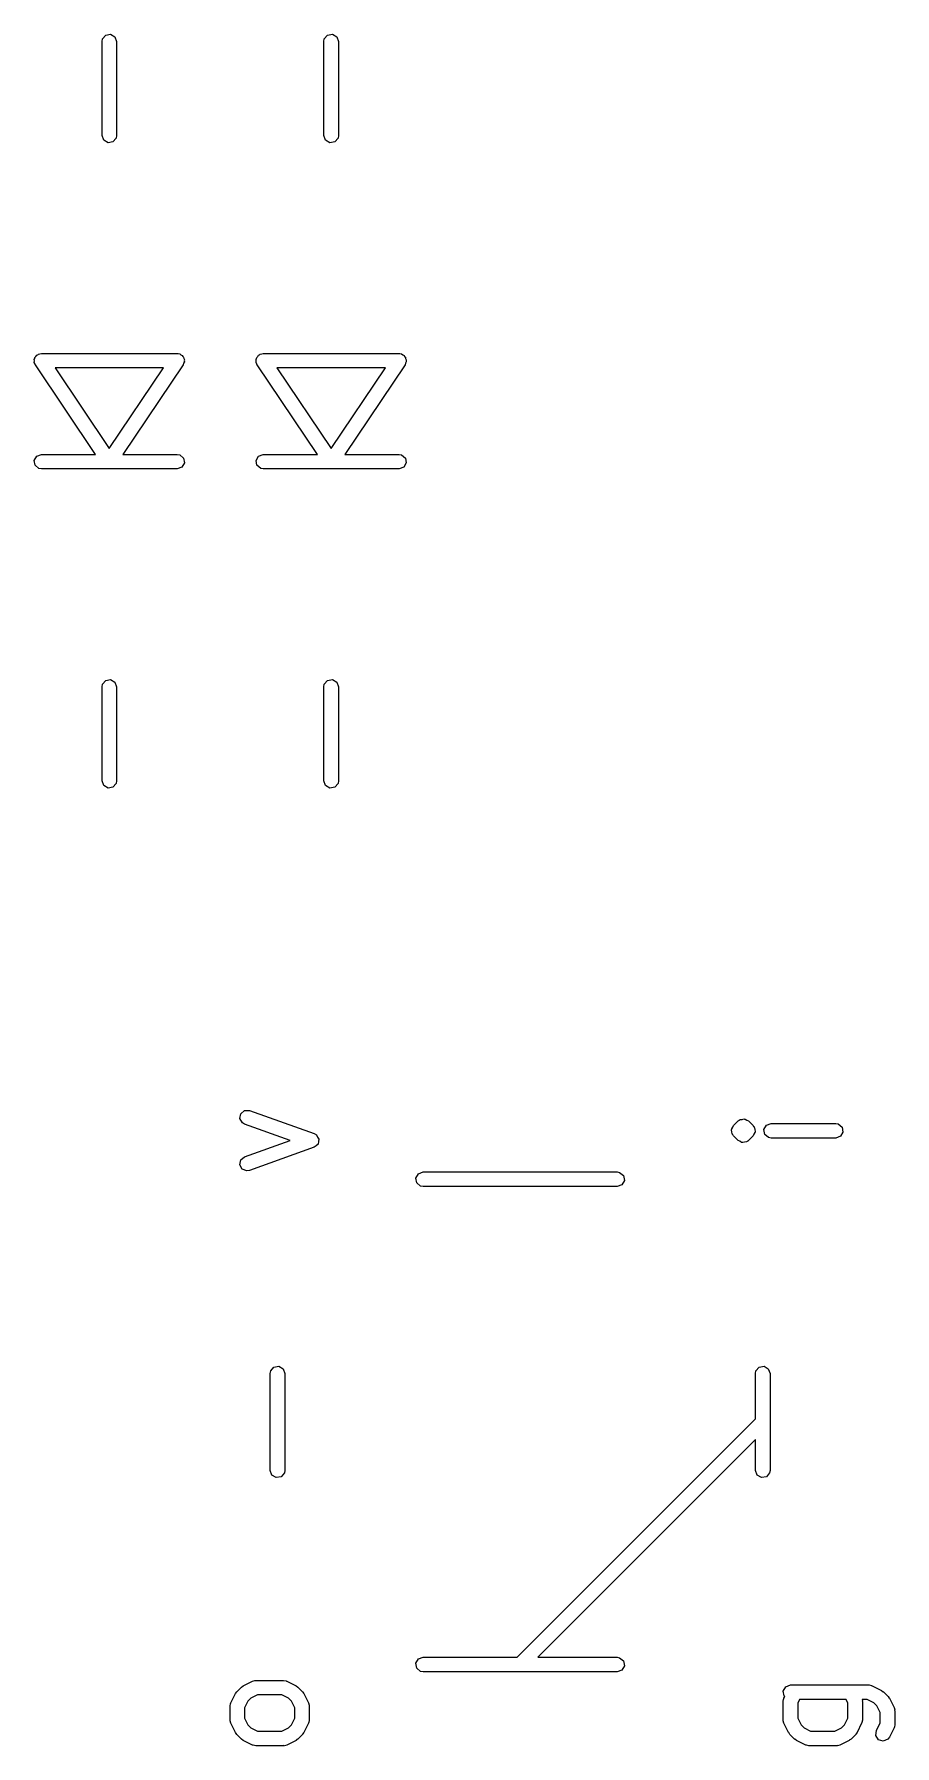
# Model space of a CAD drawing. Extents: x 0 to 132, y -20 to 105.
# Drawn here: x 35.4 to 44.27, y -0.12 to 17.52 of the extents above; entities that cross this region are included whole.
import ezdxf

# ---------------------------------------------------------------- set-up
doc = ezdxf.new("R2010")
doc.units = 0
doc.layers.add('BLACK', color=7, linetype='CONTINUOUS')

msp = doc.modelspace()

# ---------------------------------------------------------------- linework, layer by layer
at = {"layer": 'BLACK', "linetype": 'CONTINUOUS'}
for p, q in [((36.103, 17.4455), (36.1075, 17.4712)), ((36.1075, 17.4712), (36.1405, 17.5105)), ((36.1405, 17.5105), (36.191, 17.5194)), ((36.191, 17.5194), (36.2355, 17.4937)), ((36.2355, 17.4937), (36.253, 17.4455)), ((38.389, 17.4455), (38.3935, 17.4712)), ((38.3935, 17.4712), (38.4265, 17.5105)), ((38.4265, 17.5105), (38.477, 17.5194)), ((38.477, 17.5194), (38.5215, 17.4937)), ((38.5215, 17.4937), (38.539, 17.4455)), ((36.103, 16.4755), (36.103, 17.4455)), ((36.253, 17.4455), (36.253, 16.4755)), ((38.389, 16.4755), (38.389, 17.4455)), ((38.539, 17.4455), (38.539, 16.4755)), ((36.1205, 16.4273), (36.103, 16.4755)), ((36.165, 16.4016), (36.1205, 16.4273)), ((36.2155, 16.4105), (36.165, 16.4016)), ((36.2485, 16.4498), (36.2155, 16.4105)), ((36.253, 16.4755), (36.2485, 16.4498)), ((38.4065, 16.4273), (38.389, 16.4755)), ((38.451, 16.4016), (38.4065, 16.4273)), ((38.5015, 16.4105), (38.451, 16.4016)), ((38.5345, 16.4498), (38.5015, 16.4105)), ((38.539, 16.4755), (38.5345, 16.4498)), ((35.4041, 14.1685), (35.4095, 14.1778)), ((35.4069, 14.153), (35.4041, 14.1685)), ((35.4052, 14.1374), (35.4069, 14.153)), ((35.4125, 14.1209), (35.4052, 14.1374)), ((35.4095, 14.1778), (35.4106, 14.1884)), ((35.4106, 14.1884), (35.4219, 14.1993)), ((35.413, 14.118), (35.4125, 14.1209)), ((35.4143, 14.1169), (35.413, 14.118)), ((35.4158, 14.1136), (35.4143, 14.1169)), ((36.0371, 13.1905), (35.4158, 14.1136)), ((35.4219, 14.1993), (35.4298, 14.213)), ((35.4298, 14.213), (35.4399, 14.2166)), ((35.4399, 14.2166), (35.4476, 14.224)), ((35.4476, 14.224), (35.4632, 14.2251)), ((35.4632, 14.2251), (35.478, 14.2305)), ((35.478, 14.2305), (36.878, 14.2305)), ((36.9402, 14.1136), (36.3189, 13.1905)), ((36.878, 14.2305), (36.8816, 14.2299)), ((36.8816, 14.2299), (36.8832, 14.2303)), ((36.8832, 14.2303), (36.8859, 14.2291)), ((36.8859, 14.2291), (36.9037, 14.226)), ((36.9037, 14.226), (36.9157, 14.2159)), ((36.9157, 14.2159), (36.93, 14.2095)), ((36.93, 14.2095), (36.9347, 14.1999)), ((36.9347, 14.1999), (36.943, 14.193)), ((36.944, 14.1289), (36.9402, 14.1136)), ((36.943, 14.193), (36.9457, 14.1775)), ((36.9519, 14.1425), (36.944, 14.1289)), ((36.9457, 14.1775), (36.9526, 14.1634)), ((36.9526, 14.1634), (36.95, 14.153)), ((36.95, 14.153), (36.9519, 14.1425)), ((37.6901, 14.1685), (37.6955, 14.1778)), ((37.6929, 14.153), (37.6901, 14.1685)), ((37.6912, 14.1374), (37.6929, 14.153)), ((37.6985, 14.1209), (37.6912, 14.1374)), ((37.6955, 14.1778), (37.6966, 14.1884)), ((37.6966, 14.1884), (37.7079, 14.1993)), ((37.699, 14.118), (37.6985, 14.1209)), ((37.7003, 14.1169), (37.699, 14.118)), ((37.7018, 14.1136), (37.7003, 14.1169)), ((38.3231, 13.1905), (37.7018, 14.1136)), ((37.7079, 14.1993), (37.7158, 14.213)), ((37.7158, 14.213), (37.7259, 14.2166)), ((37.7259, 14.2166), (37.7336, 14.224)), ((37.7336, 14.224), (37.7492, 14.2251)), ((37.7492, 14.2251), (37.764, 14.2305)), ((37.764, 14.2305), (39.164, 14.2305)), ((39.2262, 14.1136), (38.6049, 13.1905)), ((39.164, 14.2305), (39.1676, 14.2299)), ((39.1676, 14.2299), (39.1692, 14.2303)), ((39.1692, 14.2303), (39.1719, 14.2291)), ((39.1719, 14.2291), (39.1897, 14.226)), ((39.1897, 14.226), (39.2017, 14.2159)), ((39.2017, 14.2159), (39.216, 14.2095)), ((39.216, 14.2095), (39.2207, 14.1999)), ((39.2207, 14.1999), (39.229, 14.193)), ((39.23, 14.1289), (39.2262, 14.1136)), ((39.229, 14.193), (39.2317, 14.1775)), ((39.2379, 14.1425), (39.23, 14.1289)), ((39.2317, 14.1775), (39.2386, 14.1634)), ((39.2386, 14.1634), (39.236, 14.153)), ((39.236, 14.153), (39.2379, 14.1425)), ((35.6189, 14.0805), (36.178, 13.2498)), ((36.7371, 14.0805), (35.6189, 14.0805)), ((36.178, 13.2498), (36.7371, 14.0805)), ((37.9049, 14.0805), (38.464, 13.2498)), ((39.0231, 14.0805), (37.9049, 14.0805)), ((38.464, 13.2498), (39.0231, 14.0805)), ((35.4041, 13.1285), (35.4298, 13.173)), ((35.413, 13.078), (35.4041, 13.1285)), ((35.4523, 13.045), (35.413, 13.078)), ((35.4298, 13.173), (35.478, 13.1905)), ((35.478, 13.1905), (36.0371, 13.1905)), ((36.3189, 13.1905), (36.878, 13.1905)), ((36.878, 13.1905), (36.9037, 13.186)), ((36.9262, 13.058), (36.878, 13.0405)), ((36.9037, 13.186), (36.943, 13.153)), ((36.9519, 13.1025), (36.9262, 13.058)), ((36.943, 13.153), (36.9519, 13.1025)), ((37.6901, 13.1285), (37.7158, 13.173)), ((37.699, 13.078), (37.6901, 13.1285)), ((37.7383, 13.045), (37.699, 13.078)), ((37.7158, 13.173), (37.764, 13.1905)), ((37.764, 13.1905), (38.3231, 13.1905)), ((38.6049, 13.1905), (39.164, 13.1905)), ((39.164, 13.1905), (39.1897, 13.186)), ((39.2122, 13.058), (39.164, 13.0405)), ((39.1897, 13.186), (39.229, 13.153)), ((39.2379, 13.1025), (39.2122, 13.058)), ((39.229, 13.153), (39.2379, 13.1025)), ((35.478, 13.0405), (35.4523, 13.045)), ((36.878, 13.0405), (35.478, 13.0405)), ((37.764, 13.0405), (37.7383, 13.045)), ((39.164, 13.0405), (37.764, 13.0405)), ((36.103, 10.7955), (36.1075, 10.8212)), ((36.103, 9.8255), (36.103, 10.7955)), ((36.1075, 10.8212), (36.1405, 10.8605)), ((36.1405, 10.8605), (36.191, 10.8694)), ((36.191, 10.8694), (36.2355, 10.8437)), ((36.2355, 10.8437), (36.253, 10.7955)), ((36.253, 10.7955), (36.253, 9.8255)), ((38.389, 10.7955), (38.3935, 10.8212)), ((38.389, 9.8255), (38.389, 10.7955)), ((38.3935, 10.8212), (38.4265, 10.8605)), ((38.4265, 10.8605), (38.477, 10.8694)), ((38.477, 10.8694), (38.5215, 10.8437)), ((38.5215, 10.8437), (38.539, 10.7955)), ((38.539, 10.7955), (38.539, 9.8255)), ((36.1205, 9.77729), (36.103, 9.8255)), ((36.165, 9.75164), (36.1205, 9.77729)), ((36.2155, 9.76055), (36.165, 9.75164)), ((36.2485, 9.79985), (36.2155, 9.76055)), ((36.253, 9.8255), (36.2485, 9.79985)), ((38.4065, 9.77729), (38.389, 9.8255)), ((38.451, 9.75164), (38.4065, 9.77729)), ((38.5015, 9.76055), (38.451, 9.75164)), ((38.5345, 9.79985), (38.5015, 9.76055)), ((38.539, 9.8255), (38.5345, 9.79985)), ((37.5233, 6.34613), (37.5319, 6.3967)), ((37.5319, 6.3967), (37.571, 6.42992)), ((37.571, 6.42992), (37.6223, 6.43023)), ((37.6223, 6.43023), (38.2889, 6.19213)), ((37.5492, 6.30185), (37.5233, 6.34613)), ((37.5718, 6.28897), (37.5492, 6.30185)), ((38.0407, 6.1215), (37.5718, 6.28897)), ((38.2889, 6.19213), (38.3116, 6.17924)), ((38.3116, 6.17924), (38.3118, 6.17883)), ((38.3118, 6.17883), (38.3123, 6.17866)), ((38.3123, 6.17866), (38.3247, 6.15678)), ((42.589, 6.22804), (42.5904, 6.23114)), ((42.594, 6.20922), (42.589, 6.22804)), ((42.5899, 6.23452), (42.5916, 6.2375)), ((42.5904, 6.23114), (42.5899, 6.23452)), ((42.5913, 6.24091), (42.6024, 6.25687)), ((42.5916, 6.2375), (42.5913, 6.24091)), ((42.5957, 6.1898), (42.594, 6.20922)), ((42.5984, 6.18599), (42.5957, 6.1898)), ((42.5988, 6.184), (42.5984, 6.18599)), ((42.6013, 6.18188), (42.5988, 6.184)), ((42.6014, 6.1817), (42.6013, 6.18188)), ((42.6023, 6.17848), (42.6014, 6.1817)), ((42.605, 6.17657), (42.6023, 6.17848)), ((42.6024, 6.25687), (42.6107, 6.27453)), ((42.6107, 6.16847), (42.605, 6.17657)), ((42.6107, 6.27453), (42.6583, 6.32215)), ((42.6583, 6.32215), (42.6664, 6.32783)), ((42.6664, 6.32783), (42.6683, 6.33056)), ((42.6683, 6.33056), (42.6715, 6.33142)), ((42.6715, 6.33142), (42.6796, 6.33709)), ((42.6796, 6.33709), (42.699, 6.33879)), ((42.699, 6.33879), (42.7179, 6.34383)), ((42.7179, 6.34383), (42.724, 6.34097)), ((42.724, 6.34097), (42.7307, 6.34156)), ((42.7307, 6.34156), (42.7467, 6.33039)), ((42.7467, 6.33039), (42.7644, 6.32215)), ((42.7644, 6.32215), (42.812, 6.27453)), ((42.812, 6.27453), (42.8177, 6.26643)), ((42.8202, 6.18612), (42.812, 6.16847)), ((42.8177, 6.26643), (42.8204, 6.26452)), ((42.8314, 6.20209), (42.8202, 6.18612)), ((42.8204, 6.26452), (42.8212, 6.2613)), ((42.8212, 6.2613), (42.8214, 6.26112)), ((42.8214, 6.26112), (42.8239, 6.259)), ((42.8239, 6.259), (42.8243, 6.25701)), ((42.8243, 6.25701), (42.8269, 6.2532)), ((42.8269, 6.2532), (42.8286, 6.23378)), ((42.8286, 6.23378), (42.8337, 6.21496)), ((42.8328, 6.20848), (42.8311, 6.2055)), ((42.8311, 6.2055), (42.8314, 6.20209)), ((42.8337, 6.21496), (42.8322, 6.21186)), ((42.8322, 6.21186), (42.8328, 6.20848)), ((42.9232, 6.23452), (42.9488, 6.27895)), ((42.9321, 6.184), (42.9232, 6.23452)), ((42.9714, 6.15102), (42.9321, 6.184)), ((42.9488, 6.27895), (42.997, 6.2965)), ((42.997, 6.2965), (43.6637, 6.2965)), ((43.6637, 6.2965), (43.6894, 6.29198)), ((43.6894, 6.29198), (43.7287, 6.259)), ((43.7376, 6.20848), (43.7119, 6.16405)), ((43.7287, 6.259), (43.7376, 6.20848)), ((37.5718, 5.95403), (38.0407, 6.1215)), ((38.2889, 6.05087), (37.6223, 5.81277)), ((38.2893, 6.05118), (38.2889, 6.05087)), ((38.2898, 6.05118), (38.2893, 6.05118)), ((38.309, 6.06752), (38.2898, 6.05118)), ((38.3284, 6.08361), (38.309, 6.06752)), ((38.3247, 6.15678), (38.3375, 6.13497)), ((38.3285, 6.08408), (38.3284, 6.08361)), ((38.3289, 6.08439), (38.3285, 6.08408)), ((38.3331, 6.10926), (38.3289, 6.08439)), ((38.3377, 6.13408), (38.3331, 6.10926)), ((38.3375, 6.13497), (38.3374, 6.13449)), ((38.3374, 6.13449), (38.3377, 6.13408)), ((42.6583, 6.12085), (42.6107, 6.16847)), ((42.676, 6.11261), (42.6583, 6.12085)), ((42.6919, 6.10144), (42.676, 6.11261)), ((42.6987, 6.10203), (42.6919, 6.10144)), ((42.7048, 6.09917), (42.6987, 6.10203)), ((42.7236, 6.10421), (42.7048, 6.09917)), ((42.743, 6.10591), (42.7236, 6.10421)), ((42.7511, 6.11158), (42.743, 6.10591)), ((42.7544, 6.11245), (42.7511, 6.11158)), ((42.7563, 6.11517), (42.7544, 6.11245)), ((42.7644, 6.12085), (42.7563, 6.11517)), ((42.812, 6.16847), (42.7644, 6.12085)), ((42.997, 6.1465), (42.9714, 6.15102)), ((43.6637, 6.1465), (42.997, 6.1465)), ((43.7119, 6.16405), (43.6637, 6.1465)), ((37.5231, 5.87083), (37.5323, 5.9213)), ((37.5485, 5.82624), (37.5231, 5.87083)), ((37.5323, 5.9213), (37.5718, 5.95403)), ((37.5966, 5.80841), (37.5485, 5.82624)), ((37.6223, 5.81277), (37.5966, 5.80841)), ((39.3375, 5.73452), (39.3631, 5.77895)), ((39.3464, 5.684), (39.3375, 5.73452)), ((39.3857, 5.65102), (39.3464, 5.684)), ((39.3631, 5.77895), (39.4113, 5.7965)), ((39.4113, 5.6465), (39.3857, 5.65102)), ((39.4113, 5.7965), (41.4113, 5.7965)), ((41.4113, 5.6465), (39.4113, 5.6465)), ((41.4113, 5.7965), (41.437, 5.79198)), ((41.4595, 5.66405), (41.4113, 5.6465)), ((41.437, 5.79198), (41.4763, 5.759)), ((41.4852, 5.70848), (41.4595, 5.66405)), ((41.4763, 5.759), (41.4852, 5.70848)), ((37.8363, 3.7215), (37.8409, 3.74715)), ((37.8363, 2.7215), (37.8363, 3.7215)), ((37.8409, 3.74715), (37.8738, 3.78645)), ((37.8738, 3.78645), (37.9244, 3.79536)), ((37.9244, 3.79536), (37.9688, 3.76971)), ((37.9688, 3.76971), (37.9863, 3.7215)), ((37.9863, 3.7215), (37.9863, 2.7215)), ((42.8363, 3.7215), (42.8409, 3.74715)), ((42.8363, 3.25257), (42.8363, 3.7215)), ((42.8409, 3.74715), (42.8738, 3.78645)), ((42.8738, 3.78645), (42.9244, 3.79536)), ((42.9244, 3.79536), (42.9688, 3.76971)), ((42.9688, 3.76971), (42.9863, 3.7215)), ((42.9863, 3.7215), (42.9863, 2.7215)), ((40.3803, 0.7965), (42.8363, 3.25257)), ((42.8363, 3.04043), (40.5924, 0.7965)), ((42.8363, 2.7215), (42.8363, 3.04043)), ((37.8539, 2.67329), (37.8363, 2.7215)), ((37.8983, 2.64764), (37.8539, 2.67329)), ((37.9488, 2.65655), (37.8983, 2.64764)), ((37.9818, 2.69585), (37.9488, 2.65655)), ((37.9863, 2.7215), (37.9818, 2.69585)), ((42.8539, 2.67329), (42.8363, 2.7215)), ((42.8983, 2.64764), (42.8539, 2.67329)), ((42.9488, 2.65655), (42.8983, 2.64764)), ((42.9818, 2.69585), (42.9488, 2.65655)), ((42.9863, 2.7215), (42.9818, 2.69585)), ((39.3375, 0.734524), (39.3631, 0.778953)), ((39.3464, 0.684), (39.3375, 0.734524)), ((39.3631, 0.778953), (39.4113, 0.7965)), ((39.4113, 0.7965), (40.3803, 0.7965)), ((40.5924, 0.7965), (41.4113, 0.7965)), ((41.4113, 0.7965), (41.437, 0.791977)), ((41.437, 0.791977), (41.4763, 0.759)), ((41.4852, 0.708476), (41.4595, 0.664047)), ((41.4763, 0.759), (41.4852, 0.708476)), ((37.5587, 0.502868), (37.654, 0.550486)), ((37.654, 0.550486), (37.6789, 0.557913)), ((37.6789, 0.557913), (37.6833, 0.556871)), ((37.6833, 0.556871), (37.6875, 0.558405)), ((37.6875, 0.558405), (37.9732, 0.558405)), ((37.9732, 0.558405), (37.9989, 0.553882)), ((37.9989, 0.553882), (38.0023, 0.551)), ((38.0023, 0.551), (38.0068, 0.550487)), ((38.0068, 0.550487), (38.102, 0.502868)), ((39.3857, 0.651023), (39.3464, 0.684)), ((39.4113, 0.6465), (39.3857, 0.651023)), ((41.4113, 0.6465), (39.4113, 0.6465)), ((41.4595, 0.664047), (41.4113, 0.6465)), ((37.43, 0.32647), (37.4776, 0.421707)), ((37.4776, 0.421707), (37.4909, 0.439712)), ((37.4909, 0.439712), (37.4916, 0.4412)), ((37.4916, 0.4412), (37.5393, 0.488818)), ((37.5393, 0.488818), (37.5576, 0.50168)), ((37.5576, 0.50168), (37.5587, 0.502868)), ((37.6367, 0.374146), (37.6063, 0.343739)), ((37.7052, 0.408405), (37.6367, 0.374146)), ((37.9555, 0.408405), (37.7052, 0.408405)), ((38.024, 0.374148), (37.9555, 0.408405)), ((38.0545, 0.343742), (38.024, 0.374148)), ((38.102, 0.502868), (38.12, 0.489513)), ((38.12, 0.489513), (38.1215, 0.488819)), ((38.1215, 0.488819), (38.1691, 0.4412)), ((38.1691, 0.4412), (38.182, 0.422833)), ((38.182, 0.422833), (38.1832, 0.421708)), ((38.1832, 0.421708), (38.2308, 0.326471)), ((43.122, 0.340548), (43.1266, 0.3662)), ((43.1232, 0.44881), (43.1488, 0.493239)), ((43.1321, 0.398286), (43.1232, 0.44881)), ((43.1266, 0.3662), (43.1295, 0.369634)), ((43.1295, 0.369634), (43.13, 0.374089)), ((43.13, 0.374089), (43.1391, 0.392393)), ((43.1391, 0.392393), (43.1321, 0.398286)), ((43.1488, 0.493239), (43.197, 0.510786)), ((43.197, 0.510786), (44.0066, 0.510786)), ((43.291, 0.360786), (43.272, 0.322843)), ((43.7697, 0.360786), (43.291, 0.360786)), ((43.7887, 0.322844), (43.7697, 0.360786)), ((43.9889, 0.360786), (43.9348, 0.360786)), ((43.9348, 0.360786), (43.9382, 0.349123)), ((44.0574, 0.326529), (43.9889, 0.360786)), ((44.0066, 0.510786), (44.0322, 0.506263)), ((44.0322, 0.506263), (44.0357, 0.503381)), ((44.0357, 0.503381), (44.0401, 0.502868)), ((44.0401, 0.502868), (44.1353, 0.455249)), ((44.1353, 0.455249), (44.1534, 0.441894)), ((44.1534, 0.441894), (44.1548, 0.4412)), ((44.1548, 0.4412), (44.2025, 0.393581)), ((44.2025, 0.393581), (44.2153, 0.375214)), ((44.2153, 0.375214), (44.2165, 0.374089)), ((44.2165, 0.374089), (44.2641, 0.278852)), ((37.422, 0.292929), (37.4266, 0.318581)), ((37.422, 0.150072), (37.422, 0.292929)), ((37.4266, 0.318581), (37.4295, 0.322015)), ((37.4295, 0.322015), (37.43, 0.32647)), ((37.6063, 0.343739), (37.572, 0.275224)), ((37.572, 0.275224), (37.572, 0.167777)), ((38.0887, 0.275225), (38.0545, 0.343742)), ((38.0887, 0.167778), (38.0887, 0.275225)), ((38.2308, 0.326471), (38.2382, 0.301504)), ((38.2382, 0.301504), (38.2372, 0.297143)), ((38.2372, 0.297143), (38.2387, 0.292929)), ((38.2387, 0.292929), (38.2387, 0.150072)), ((43.122, 0.150072), (43.122, 0.340548)), ((43.272, 0.322843), (43.272, 0.167777)), ((43.7887, 0.167778), (43.7887, 0.322844)), ((43.9382, 0.349123), (43.9372, 0.344762)), ((43.9372, 0.344762), (43.9387, 0.340548)), ((43.9387, 0.340548), (43.9387, 0.150072)), ((44.0878, 0.296123), (44.0574, 0.326529)), ((44.122, 0.227606), (44.0878, 0.296123)), ((44.122, 0.120159), (44.122, 0.227606)), ((44.2641, 0.278852), (44.2716, 0.253885)), ((44.2716, 0.253885), (44.2705, 0.249524)), ((44.2705, 0.249524), (44.272, 0.24531)), ((44.272, 0.24531), (44.272, 0.102453)), ((37.4236, 0.145858), (37.422, 0.150072)), ((37.4225, 0.141498), (37.4236, 0.145858)), ((37.43, 0.116531), (37.4225, 0.141498)), ((37.4776, 0.021294), (37.43, 0.116531)), ((37.4788, 0.02017), (37.4776, 0.021294)), ((37.4916, 0.001801), (37.4788, 0.02017)), ((37.5393, -0.045817), (37.4916, 0.001801)), ((37.572, 0.167777), (37.6063, 0.099262)), ((37.6063, 0.099262), (37.6367, 0.068855)), ((37.6367, 0.068855), (37.7052, 0.034596)), ((37.7052, 0.034596), (37.9555, 0.034596)), ((37.9555, 0.034596), (38.024, 0.068853)), ((38.024, 0.068853), (38.0545, 0.099259)), ((38.0545, 0.099259), (38.0887, 0.167778)), ((38.1691, 0.001801), (38.1215, -0.045818)), ((38.1698, 0.003283), (38.1691, 0.001801)), ((38.1832, 0.021293), (38.1698, 0.003283)), ((38.2308, 0.11653), (38.1832, 0.021293)), ((38.2313, 0.120984), (38.2308, 0.11653)), ((38.2342, 0.12442), (38.2313, 0.120984)), ((38.2387, 0.150072), (38.2342, 0.12442)), ((43.1236, 0.145858), (43.122, 0.150072)), ((43.1225, 0.141498), (43.1236, 0.145858)), ((43.13, 0.116531), (43.1225, 0.141498)), ((43.1776, 0.021294), (43.13, 0.116531)), ((43.1788, 0.02017), (43.1776, 0.021294)), ((43.1916, 0.001801), (43.1788, 0.02017)), ((43.2393, -0.045817), (43.1916, 0.001801)), ((43.272, 0.167777), (43.3063, 0.099262)), ((43.3063, 0.099262), (43.3367, 0.068855)), ((43.3367, 0.068855), (43.4052, 0.034596)), ((43.4052, 0.034596), (43.6555, 0.034596)), ((43.6555, 0.034596), (43.724, 0.068853)), ((43.724, 0.068853), (43.7545, 0.099259)), ((43.7545, 0.099259), (43.7887, 0.167778)), ((43.8691, 0.001801), (43.8215, -0.045818)), ((43.8698, 0.003283), (43.8691, 0.001801)), ((43.8832, 0.021293), (43.8698, 0.003283)), ((43.9308, 0.11653), (43.8832, 0.021293)), ((43.9313, 0.120984), (43.9308, 0.11653)), ((43.9342, 0.12442), (43.9313, 0.120984)), ((43.9387, 0.150072), (43.9342, 0.12442)), ((44.0765, -0.01021), (44.0823, 0.040756)), ((44.0823, 0.040756), (44.122, 0.120159)), ((44.2641, 0.068911), (44.2165, -0.026326)), ((44.2646, 0.073365), (44.2641, 0.068911)), ((44.2675, 0.076801), (44.2646, 0.073365)), ((44.272, 0.102453), (44.2675, 0.076801)), ((37.5407, -0.046508), (37.5393, -0.045817)), ((37.5587, -0.059867), (37.5407, -0.046508)), ((37.654, -0.107485), (37.5587, -0.059867)), ((37.6584, -0.107998), (37.654, -0.107485)), ((37.6619, -0.110881), (37.6584, -0.107998)), ((37.6875, -0.115404), (37.6619, -0.110881)), ((37.9732, -0.115404), (37.6875, -0.115404)), ((37.9775, -0.11387), (37.9732, -0.115404)), ((37.9818, -0.114912), (37.9775, -0.11387)), ((38.0068, -0.107486), (37.9818, -0.114912)), ((38.102, -0.059867), (38.0068, -0.107486)), ((38.1031, -0.05868), (38.102, -0.059867)), ((38.1215, -0.045818), (38.1031, -0.05868)), ((43.2407, -0.046508), (43.2393, -0.045817)), ((43.2587, -0.059867), (43.2407, -0.046508)), ((43.354, -0.107485), (43.2587, -0.059867)), ((43.3584, -0.107998), (43.354, -0.107485)), ((43.3619, -0.110881), (43.3584, -0.107998)), ((43.3875, -0.115404), (43.3619, -0.110881)), ((43.6732, -0.115404), (43.3875, -0.115404)), ((43.6775, -0.11387), (43.6732, -0.115404)), ((43.6818, -0.114912), (43.6775, -0.11387)), ((43.7068, -0.107486), (43.6818, -0.114912)), ((43.802, -0.059867), (43.7068, -0.107486)), ((43.8031, -0.05868), (43.802, -0.059867)), ((43.8215, -0.045818), (43.8031, -0.05868)), ((44.1047, -0.053023), (44.0765, -0.01021)), ((44.1539, -0.06765), (44.1047, -0.053023)), ((44.201, -0.047247), (44.1539, -0.06765)), ((44.2165, -0.026326), (44.201, -0.047247))]:
    msp.add_line(p, q, dxfattribs=at)

doc.saveas('drawing.dxf')
